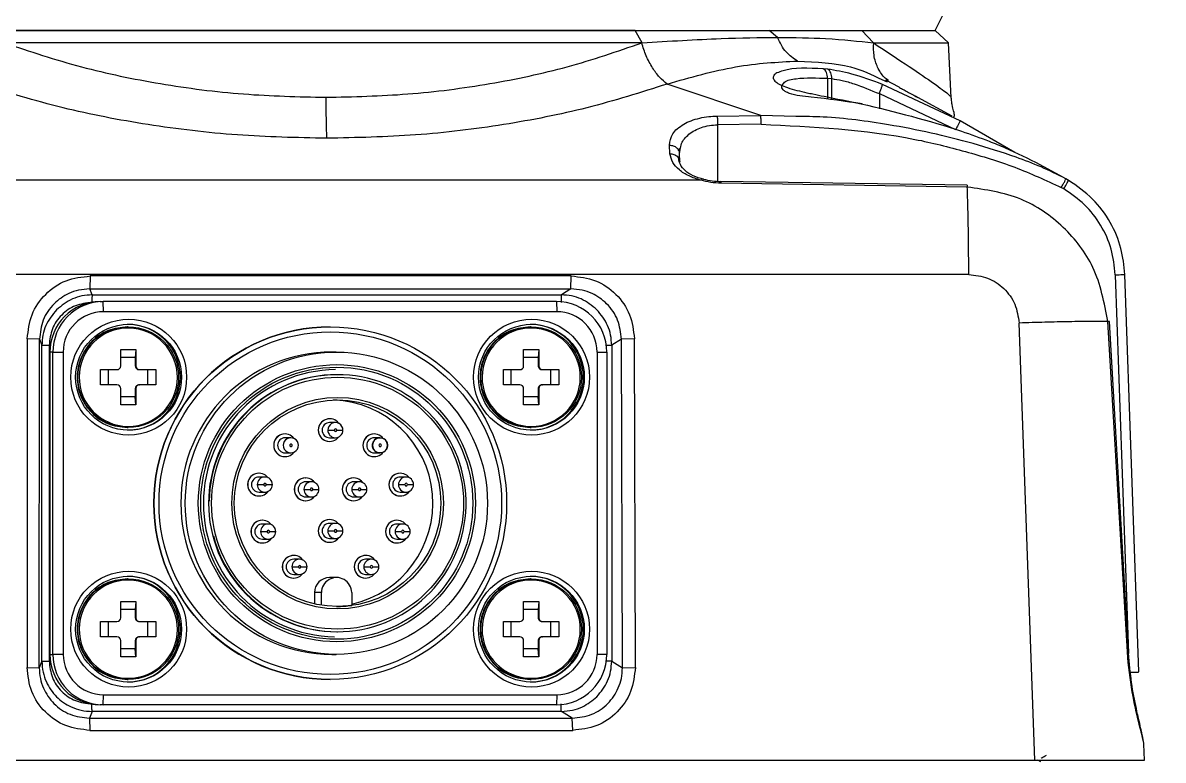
# Model space of a CAD drawing. Header units: millimetres. Extents: x 0 to 297, y 0 to 210.
# Drawn here: x 150.73 to 158.27, y 184.31 to 189.19 of the extents above; entities that cross this region are included whole.
import ezdxf

# ---------------------------------------------------------------- set-up
doc = ezdxf.new("R2010")
doc.units = ezdxf.units.MM
doc.layers.add('图框', color=7, linetype='Continuous')
doc.dimstyles.new('SLDDIMSTYLE0', dxfattribs={"dimtxt": 0.18, "dimasz": 1.016, "dimexe": 0, "dimexo": 0.0625, "dimgap": 0, "dimtad": 0, "dimtih": 1, "dimtoh": 1, "dimdec": 0, "dimrnd": 1e-09, "dimzin": 0, "dimdsep": 46, "dimtxsty": 'Standard', "dimblk1": 'DOT', "dimblk2": 'DOT', "dimsah": 1, "dimcen": 0.09, "dimadec": 0, "dimazin": 0, "dimtfac": 1.016, "dimtdec": 0, "dimtofl": 0, "dimtmove": 0, "dimatfit": 3, "dimldrblk": 'DOT', "dimfxl": 1, "dimfrac": 2, "dimtolj": 1, "dimtzin": 0, "dimarcsym": 0})

# ---------------------------------------------------------------- blocks, each defined once
blk = doc.blocks.new('_Dot')
at = {"color": 0, "linetype": 'ByBlock', "lineweight": -2}
blk.add_line((-0.5, 0), (-1, 0), dxfattribs=at)
at = {"color": 0, "linetype": 'ByBlock', "const_width": 0.5}
blk.add_lwpolyline([(-0.25, 0, 1), (0.25, 0, 1)], format="xyb", close=True, dxfattribs=at)

msp = doc.modelspace()

# ---------------------------------------------------------------- linework, layer by layer
at = {"color": 7, "linetype": 'Continuous', "lineweight": 25}
for p, q in [((156.7617, 189.1402), (156.845, 189.3069)), ((148.4284, 189.1402), (156.7617, 189.1402)), ((154.8226, 189.057), (154.7767, 189.1402)), ((155.7199, 189.0936), (155.6634, 189.1402)), ((156.2766, 189.1402), (156.3541, 189.057)), ((156.8494, 189.057), (156.7617, 189.1402)), ((154.8208, 189.057), (154.8226, 189.057)), ((156.3541, 189.057), (156.355, 189.0569)), ((156.8684, 188.6938), (156.8494, 189.057)), ((156.0509, 188.8832), (156.0221, 188.8859)), ((156.0494, 188.8233), (156.0776, 188.8207)), ((156.0494, 188.8233), (156.0494, 188.6842)), ((155.6083, 188.5767), (154.9893, 188.785)), ((156.0776, 188.6805), (156.0776, 188.8207)), ((156.4082, 188.8151), (156.4441, 188.8006)), ((156.9266, 188.5418), (156.4137, 188.7828)), ((156.5231, 188.764), (156.4365, 188.8116)), ((156.5231, 188.764), (156.5232, 188.7639)), ((156.3927, 188.7213), (156.8968, 188.484)), ((156.3927, 188.7213), (156.3927, 188.622)), ((156.8741, 188.5714), (156.6463, 188.6964)), ((155.32, 188.5732), (155.6083, 188.5767)), ((155.8412, 188.5708), (155.6083, 188.5767)), ((157.2881, 188.3328), (156.9266, 188.5418)), ((155.6108, 188.519), (155.3225, 188.5155)), ((155.3225, 188.5155), (155.3225, 188.14)), ((155.0076, 188.3239), (155.0044, 188.3808)), ((155.065, 188.346), (155.0733, 188.3601)), ((155.0731, 188.2699), (155.0699, 188.3268)), ((155.07, 188.3231), (155.0759, 188.3515)), ((155.0699, 188.2817), (155.0699, 188.2772)), ((157.6116, 188.1664), (157.4289, 188.2667)), ((155.2126, 188.1487), (150.2909, 188.1487)), ((157.6445, 188.1476), (157.6262, 188.1583)), ((156.9743, 188.116), (155.3443, 188.1396)), ((156.9743, 188.1028), (155.3451, 188.1287)), ((157.6128, 188.091), (157.5963, 188.1005)), ((156.984, 187.5254), (148.5433, 187.5254)), ((151.1723, 187.5154), (151.1697, 187.4292)), ((154.355, 187.5154), (151.1723, 187.5154)), ((154.3526, 187.4292), (154.355, 187.5154)), ((157.9537, 187.5231), (158.041, 185.0192)), ((158.1085, 184.8958), (158.0168, 187.5254)), ((151.1697, 187.4292), (154.3526, 187.4292)), ((151.1851, 187.3899), (151.1697, 187.4292)), ((151.1851, 187.3899), (154.2893, 187.3899)), ((154.3526, 187.4292), (154.2893, 187.3899)), ((151.2386, 187.3457), (151.2582, 187.3457)), ((151.2604, 187.279), (151.2582, 187.3457)), ((154.2567, 187.3457), (151.2582, 187.3457)), ((154.2567, 187.3457), (154.2588, 187.279)), ((154.2588, 187.279), (151.2604, 187.279)), ((151.424, 187.179), (151.4192, 187.179)), ((151.4274, 187.1707), (151.4243, 187.1707)), ((152.7601, 187.179), (152.7596, 187.179)), ((154.0893, 187.179), (154.0846, 187.179)), ((154.0927, 187.1707), (154.0896, 187.1707)), ((157.4215, 184.3124), (157.3173, 187.2039)), ((158.036, 184.9906), (157.9042, 187.2144)), ((158.0427, 184.9898), (157.9154, 187.2151)), ((150.756, 187.1001), (150.7545, 184.9266)), ((150.8367, 187.0971), (150.756, 187.1001)), ((150.8351, 184.9237), (150.8367, 187.0971)), ((150.8367, 187.0971), (150.8524, 187.057)), ((154.6865, 187.0971), (154.622, 187.057)), ((154.7722, 187.1001), (154.6865, 187.0971)), ((154.6929, 184.9237), (154.6865, 187.0971)), ((154.7786, 184.9266), (154.7722, 187.1001)), ((150.8524, 184.9678), (150.8524, 187.057)), ((150.9008, 187.057), (150.9008, 186.0957)), ((150.9251, 187.0124), (150.9054, 187.0124)), ((150.9054, 187.0124), (150.9054, 185.0124)), ((150.9251, 187.0124), (150.9938, 187.0124)), ((150.9251, 185.0124), (150.9251, 187.0124)), ((150.9938, 187.0124), (150.9938, 185.0124)), ((151.3743, 187.029), (151.4743, 187.029)), ((151.3743, 186.9207), (151.3743, 187.029)), ((151.4743, 187.029), (151.4708, 186.9758)), ((151.4743, 187.029), (151.4743, 186.9207)), ((152.8005, 187.0124), (152.7713, 187.0124)), ((154.0396, 187.029), (154.1396, 187.029)), ((154.0396, 186.9207), (154.0396, 187.029)), ((154.1396, 187.029), (154.1361, 186.9758)), ((154.1396, 187.029), (154.1396, 186.9207)), ((154.5254, 187.0124), (154.5254, 185.0124)), ((154.5254, 187.0124), (154.5899, 187.0124)), ((154.5899, 187.0124), (154.5899, 185.0124)), ((154.622, 187.057), (154.622, 184.9678)), ((151.3756, 186.9762), (151.3743, 186.9761)), ((151.4661, 186.9762), (151.3756, 186.9762)), ((151.4704, 186.9757), (151.4661, 186.9762)), ((151.4708, 186.9758), (151.4708, 186.9207)), ((154.0409, 186.9762), (154.0396, 186.9761)), ((154.1314, 186.9762), (154.0409, 186.9762)), ((154.1357, 186.9757), (154.1314, 186.9762)), ((154.1361, 186.9758), (154.1361, 186.9207)), ((151.241, 186.8957), (151.3493, 186.8957)), ((151.241, 186.7957), (151.241, 186.8957)), ((151.2909, 186.8953), (151.2904, 186.891)), ((151.2904, 186.891), (151.2904, 186.8004)), ((151.4743, 186.9207), (151.4708, 186.9207)), ((151.4958, 186.8957), (151.4993, 186.8957)), ((151.4993, 186.8957), (151.6075, 186.8957)), ((151.551, 186.8957), (151.5513, 186.891)), ((151.5513, 186.891), (151.5513, 186.8004)), ((151.6075, 186.8957), (151.6075, 186.7957)), ((152.8037, 186.929), (152.8031, 186.929)), ((152.8084, 186.8624), (152.8047, 186.8624)), ((153.9064, 186.8957), (154.0146, 186.8957)), ((153.9064, 186.7957), (153.9064, 186.8957)), ((153.9562, 186.8953), (153.9557, 186.891)), ((153.9557, 186.891), (153.9557, 186.8004)), ((154.1396, 186.9207), (154.1361, 186.9207)), ((154.1611, 186.8957), (154.1646, 186.8957)), ((154.1646, 186.8957), (154.2728, 186.8957)), ((154.2163, 186.8957), (154.2166, 186.891)), ((154.2166, 186.891), (154.2166, 186.8004)), ((154.2728, 186.8957), (154.2728, 186.7957)), ((151.3493, 186.7957), (151.241, 186.7957)), ((151.2904, 186.8004), (151.2906, 186.7957)), ((151.4958, 186.7957), (151.4993, 186.7957)), ((151.6075, 186.7957), (151.4993, 186.7957)), ((151.5513, 186.8004), (151.551, 186.7957)), ((154.0146, 186.7957), (153.9064, 186.7957)), ((153.9557, 186.8004), (153.956, 186.7957)), ((154.1611, 186.7957), (154.1646, 186.7957)), ((154.2728, 186.7957), (154.1646, 186.7957)), ((154.2166, 186.8004), (154.2163, 186.7957)), ((151.3743, 186.6624), (151.3743, 186.7707)), ((151.3756, 186.7152), (151.3743, 186.7154)), ((151.4661, 186.7152), (151.3756, 186.7152)), ((151.4704, 186.7157), (151.4661, 186.7152)), ((151.4743, 186.6624), (151.4704, 186.7151)), ((151.4708, 186.7707), (151.4708, 186.7156)), ((151.4743, 186.7707), (151.4708, 186.7707)), ((151.4743, 186.7707), (151.4743, 186.6624)), ((154.0396, 186.6624), (154.0396, 186.7707)), ((154.0409, 186.7152), (154.0396, 186.7154)), ((154.1314, 186.7152), (154.0409, 186.7152)), ((154.1361, 186.7157), (154.1314, 186.7152)), ((154.1361, 186.7707), (154.1361, 186.7157)), ((154.1396, 186.7707), (154.1361, 186.7707)), ((154.1396, 186.6624), (154.1361, 186.7151)), ((154.1396, 186.7707), (154.1396, 186.6624)), ((151.4743, 186.6624), (151.3743, 186.6624)), ((154.1396, 186.6624), (154.0396, 186.6624)), ((152.7564, 186.5707), (152.7559, 186.5707)), ((151.417, 186.5124), (151.4192, 186.5124)), ((151.4192, 186.5124), (151.424, 186.5124)), ((151.4212, 186.5207), (151.4243, 186.5207)), ((152.7444, 186.4957), (152.7874, 186.4957)), ((152.7944, 186.5457), (152.7564, 186.5457)), ((154.0823, 186.5124), (154.0846, 186.5124)), ((154.0846, 186.5124), (154.0893, 186.5124)), ((154.0865, 186.5207), (154.0896, 186.5207)), ((152.4615, 186.4702), (152.461, 186.4702)), ((152.4994, 186.4452), (152.4615, 186.4452)), ((152.7559, 186.4207), (152.7564, 186.4207)), ((152.7564, 186.4457), (152.7944, 186.4457)), ((153.0513, 186.4702), (153.0508, 186.4702)), ((153.0893, 186.4452), (153.0513, 186.4452)), ((152.4615, 186.3452), (152.4994, 186.3452)), ((153.0513, 186.3452), (153.0893, 186.3452)), ((152.461, 186.3202), (152.4615, 186.3202)), ((153.0508, 186.3202), (153.0513, 186.3202)), ((152.2892, 186.2104), (152.2887, 186.2104)), ((152.3272, 186.1854), (152.2892, 186.1854)), ((153.2236, 186.2104), (153.2231, 186.2104)), ((153.2615, 186.1854), (153.2236, 186.1854)), ((152.2772, 186.1354), (152.3202, 186.1354)), ((152.5977, 186.179), (152.5972, 186.179)), ((152.6357, 186.154), (152.5977, 186.154)), ((152.9151, 186.179), (152.9146, 186.179)), ((152.9531, 186.154), (152.9151, 186.154)), ((153.2116, 186.1354), (153.2545, 186.1354)), ((150.9008, 186.0957), (150.9008, 184.9678)), ((152.2887, 186.0604), (152.2892, 186.0604)), ((152.2892, 186.0854), (152.3272, 186.0854)), ((152.5857, 186.104), (152.6287, 186.104)), ((152.5977, 186.054), (152.6357, 186.054)), ((152.9031, 186.104), (152.9461, 186.104)), ((152.9151, 186.054), (152.9531, 186.054)), ((153.2231, 186.0604), (153.2236, 186.0604)), ((153.2236, 186.0854), (153.2615, 186.0854)), ((152.5972, 186.029), (152.5977, 186.029)), ((152.9146, 186.029), (152.9151, 186.029)), ((152.3113, 185.8995), (152.3108, 185.8995)), ((152.7564, 185.904), (152.7559, 185.904)), ((153.2015, 185.8995), (153.201, 185.8995)), ((152.2993, 185.8245), (152.3423, 185.8245)), ((152.3493, 185.8745), (152.3113, 185.8745)), ((152.7444, 185.829), (152.7874, 185.829)), ((152.7944, 185.879), (152.7564, 185.879)), ((153.1895, 185.8245), (153.2325, 185.8245)), ((153.2395, 185.8745), (153.2015, 185.8745)), ((152.3108, 185.7495), (152.3113, 185.7495)), ((152.3113, 185.7745), (152.3493, 185.7745)), ((152.7559, 185.754), (152.7564, 185.754)), ((152.7564, 185.779), (152.7944, 185.779)), ((153.201, 185.7495), (153.2015, 185.7495)), ((153.2015, 185.7745), (153.2395, 185.7745)), ((152.5185, 185.6667), (152.518, 185.6667)), ((152.9943, 185.6667), (152.9938, 185.6667)), ((152.5065, 185.5917), (152.5495, 185.5917)), ((152.5565, 185.6417), (152.5185, 185.6417)), ((152.9823, 185.5917), (153.0253, 185.5917)), ((153.0323, 185.6417), (152.9943, 185.6417)), ((151.424, 185.5124), (151.4192, 185.5124)), ((151.4274, 185.504), (151.4243, 185.504)), ((152.518, 185.5167), (152.5185, 185.5167)), ((152.5185, 185.5417), (152.5565, 185.5417)), ((152.8021, 185.5207), (152.7559, 185.5207)), ((152.9938, 185.5167), (152.9943, 185.5167)), ((152.9943, 185.5417), (153.0323, 185.5417)), ((154.0893, 185.5124), (154.0846, 185.5124)), ((154.0927, 185.504), (154.0896, 185.504)), ((151.3743, 185.3624), (151.4743, 185.3624)), ((151.3743, 185.254), (151.3743, 185.3624)), ((151.4743, 185.3624), (151.4708, 185.3091)), ((151.4743, 185.3624), (151.4743, 185.254)), ((152.6559, 185.4207), (152.6559, 185.3463)), ((152.7021, 185.4207), (152.6559, 185.4207)), ((152.7021, 185.3374), (152.7021, 185.4207)), ((152.902, 185.4207), (152.902, 185.3364)), ((154.0396, 185.3624), (154.1396, 185.3624)), ((154.0396, 185.254), (154.0396, 185.3624)), ((154.1396, 185.3624), (154.1361, 185.3091)), ((154.1396, 185.3624), (154.1396, 185.254)), ((151.3756, 185.3095), (151.3743, 185.3094)), ((151.4661, 185.3095), (151.3756, 185.3095)), ((151.4708, 185.309), (151.4661, 185.3095)), ((151.4708, 185.3091), (151.4708, 185.254)), ((154.0409, 185.3095), (154.0396, 185.3094)), ((154.1314, 185.3095), (154.0409, 185.3095)), ((154.1361, 185.309), (154.1314, 185.3095)), ((154.1361, 185.3091), (154.1361, 185.254)), ((151.241, 185.229), (151.3493, 185.229)), ((151.241, 185.129), (151.241, 185.229)), ((151.2909, 185.2286), (151.2904, 185.2243)), ((151.2904, 185.2243), (151.2904, 185.1337)), ((151.4743, 185.254), (151.4708, 185.254)), ((151.4958, 185.229), (151.4993, 185.229)), ((151.4993, 185.229), (151.6075, 185.229)), ((151.551, 185.229), (151.5513, 185.2243)), ((151.5513, 185.2243), (151.5513, 185.1337)), ((151.6075, 185.229), (151.6075, 185.129)), ((153.9064, 185.229), (154.0146, 185.229)), ((153.9064, 185.129), (153.9064, 185.229)), ((153.9562, 185.2286), (153.9557, 185.2243)), ((153.9557, 185.2243), (153.9557, 185.1337)), ((154.1396, 185.254), (154.1361, 185.254)), ((154.1611, 185.229), (154.1646, 185.229)), ((154.1646, 185.229), (154.2728, 185.229)), ((154.2163, 185.229), (154.2166, 185.2243)), ((154.2166, 185.2243), (154.2166, 185.1337)), ((154.2728, 185.229), (154.2728, 185.129)), ((151.3493, 185.129), (151.241, 185.129)), ((151.2904, 185.1337), (151.2906, 185.129)), ((151.4958, 185.129), (151.4993, 185.129)), ((151.6075, 185.129), (151.4993, 185.129)), ((151.5513, 185.1337), (151.551, 185.129)), ((152.8047, 185.1624), (152.8084, 185.1624)), ((154.0146, 185.129), (153.9064, 185.129)), ((153.9557, 185.1337), (153.956, 185.129)), ((154.1611, 185.129), (154.1646, 185.129)), ((154.2728, 185.129), (154.1646, 185.129)), ((154.2166, 185.1337), (154.2163, 185.129)), ((151.3743, 184.9957), (151.3743, 185.104)), ((151.4708, 185.104), (151.4708, 185.049)), ((151.4743, 185.104), (151.4708, 185.104)), ((151.4743, 185.104), (151.4743, 184.9957)), ((152.8031, 185.0957), (152.8037, 185.0957)), ((154.0396, 184.9957), (154.0396, 185.104)), ((154.1361, 185.104), (154.1361, 185.0489)), ((154.1396, 185.104), (154.1361, 185.104)), ((154.1396, 185.104), (154.1396, 184.9957)), ((150.9054, 185.0124), (150.9251, 185.0124)), ((150.9938, 185.0124), (150.9251, 185.0124)), ((151.3756, 185.0485), (151.3743, 185.0487)), ((151.4743, 184.9957), (151.3743, 184.9957)), ((151.4661, 185.0485), (151.3756, 185.0485)), ((151.4708, 185.0491), (151.4661, 185.0485)), ((151.4743, 184.9957), (151.4708, 185.0485)), ((152.7713, 185.0124), (152.8005, 185.0124)), ((154.0409, 185.0485), (154.0396, 185.0487)), ((154.1396, 184.9957), (154.0396, 184.9957)), ((154.1314, 185.0485), (154.0409, 185.0485)), ((154.1357, 185.049), (154.1314, 185.0485)), ((154.1396, 184.9957), (154.1357, 185.0485)), ((154.5899, 185.0124), (154.5254, 185.0124)), ((150.7545, 184.9266), (150.8351, 184.9237)), ((150.8524, 184.9678), (150.8351, 184.9237)), ((154.622, 184.9678), (154.6929, 184.9237)), ((154.6929, 184.9237), (154.7786, 184.9266)), ((151.417, 184.8457), (151.4192, 184.8457)), ((151.4192, 184.8457), (151.424, 184.8457)), ((151.4212, 184.8541), (151.4243, 184.854)), ((152.7596, 184.8457), (152.7601, 184.8457)), ((154.0823, 184.8457), (154.0846, 184.8457)), ((154.0846, 184.8457), (154.0893, 184.8457)), ((154.0865, 184.8541), (154.0896, 184.854)), ((151.2582, 184.679), (151.2386, 184.679)), ((151.2582, 184.679), (151.2604, 184.7457)), ((154.2567, 184.679), (151.2582, 184.679)), ((151.2604, 184.7457), (154.2588, 184.7457)), ((154.2588, 184.7457), (154.2567, 184.679)), ((151.1851, 184.6349), (151.1675, 184.59)), ((154.2893, 184.6349), (151.1851, 184.6349)), ((154.3615, 184.59), (154.2893, 184.6349)), ((151.1675, 184.59), (151.17, 184.5097)), ((151.1675, 184.59), (154.3615, 184.59)), ((154.364, 184.5097), (154.3615, 184.59)), ((151.17, 184.5097), (154.364, 184.5097)), ((158.1471, 184.3125), (158.1433, 184.4186)), ((148.113, 184.3124), (157.4215, 184.3124)), ((157.462, 184.3014), (157.4414, 184.3134))]:
    msp.add_line(p, q, dxfattribs=at)
at = {"color": 7, "linetype": 'Continuous', "lineweight": 25, "flags": 128}
for points in [[(152.804, 186.4957), (152.8121, 186.4957), (152.8199, 186.4957), (152.8269, 186.4957), (152.8331, 186.4957), (152.8381, 186.4957), (152.8417, 186.4957), (152.8438, 186.4957), (152.8443, 186.4957)], [(152.3369, 186.1354), (152.345, 186.1354), (152.3527, 186.1354), (152.3598, 186.1354), (152.3659, 186.1354), (152.3709, 186.1354), (152.3745, 186.1354), (152.3766, 186.1354), (152.3772, 186.1354)], [(153.2712, 186.1354), (153.2793, 186.1354), (153.287, 186.1354), (153.2941, 186.1354), (153.3003, 186.1354), (153.3052, 186.1354), (153.3089, 186.1354), (153.311, 186.1354), (153.3115, 186.1354)], [(152.6453, 186.104), (152.6534, 186.104), (152.6612, 186.104), (152.6682, 186.104), (152.6744, 186.104), (152.6794, 186.104), (152.683, 186.104), (152.6851, 186.104), (152.6857, 186.104)], [(152.9627, 186.104), (152.9708, 186.104), (152.9786, 186.104), (152.9856, 186.104), (152.9918, 186.104), (152.9968, 186.104), (153.0004, 186.104), (153.0025, 186.104), (153.003, 186.104)], [(152.3589, 185.8245), (152.367, 185.8245), (152.3748, 185.8245), (152.3818, 185.8245), (152.388, 185.8245), (152.393, 185.8245), (152.3966, 185.8245), (152.3987, 185.8245), (152.3992, 185.8245)], [(152.804, 185.829), (152.8121, 185.829), (152.8199, 185.829), (152.8269, 185.829), (152.8331, 185.829), (152.8381, 185.829), (152.8417, 185.829), (152.8438, 185.829), (152.8443, 185.829)], [(153.2491, 185.8245), (153.2572, 185.8245), (153.265, 185.8245), (153.272, 185.8245), (153.2782, 185.8245), (153.2832, 185.8245), (153.2868, 185.8245), (153.2889, 185.8245), (153.2894, 185.8245)], [(152.5661, 185.5917), (152.5742, 185.5917), (152.582, 185.5917), (152.5891, 185.5917), (152.5952, 185.5917), (152.6002, 185.5917), (152.6038, 185.5917), (152.6059, 185.5917), (152.6065, 185.5917)], [(153.0419, 185.5917), (153.05, 185.5917), (153.0577, 185.5917), (153.0648, 185.5917), (153.071, 185.5917), (153.0759, 185.5917), (153.0796, 185.5917), (153.0817, 185.5917), (153.0822, 185.5917)]]:
    msp.add_lwpolyline(points, dxfattribs=at)
at = {"color": 7, "linetype": 'Continuous', "lineweight": 25}
for centre, radius in [((151.4269, 186.8458), 0.3832), ((151.4258, 186.8457), 0.3499), ((151.424, 186.8458), 0.3332), ((152.7605, 186.0125), 1.1665), ((154.0922, 186.8458), 0.3832), ((154.0911, 186.8457), 0.3499), ((154.0893, 186.8458), 0.3332), ((152.7608, 186.0123), 1.1332), ((152.8006, 186.012), 0.9996), ((152.804, 186.0123), 0.9165), ((152.8036, 186.0121), 0.8997), ((152.8087, 186.0124), 0.8332), ((152.8092, 186.0124), 0.6999), ((152.8087, 186.0124), 0.6832), ((151.4269, 185.1792), 0.3832), ((151.4258, 185.179), 0.3499), ((151.424, 185.1791), 0.3332), ((154.0922, 185.1792), 0.3832), ((154.0911, 185.179), 0.3499), ((154.0893, 185.1791), 0.3332)]:
    msp.add_circle(centre, radius, dxfattribs=at)
for centre, radius, start, end in [((151.2387, 187.0125), 0.3332, 90.01454, 180.01454), ((151.2583, 187.0125), 0.3332, 90.01454, 180.01454), ((154.2566, 187.0125), 0.3332, 359.98546, 89.98546), ((151.2604, 187.0124), 0.2666, 90.01454, 180.01454), ((154.2588, 187.0124), 0.2666, 359.98547, 89.98546), ((151.4244, 186.8457), 0.325, 90.02358, 269.4331), ((151.4189, 186.8458), 0.3499, 359.98547, 89.98546), ((151.4242, 186.8457), 0.325, 270.02357, 89.43402), ((152.76, 186.0124), 1.1667, 90.02178, 269.97822), ((154.0897, 186.8457), 0.325, 90.02358, 269.4331), ((154.0842, 186.8458), 0.3499, 359.98547, 89.98546), ((154.0895, 186.8457), 0.325, 270.02357, 89.43402), ((152.7717, 186.0124), 1, 90.02201, 269.97799), ((151.3493, 186.9207), 0.025, 270.01454, 0.01453), ((151.4993, 186.9207), 0.025, 179.98547, 269.98546), ((152.8039, 186.0126), 0.8831, 90.52586, 180.01445), ((152.8049, 186.0126), 0.8498, 90.01391, 180.01517), ((152.8087, 186.0123), 0.8499, 194.78366, 179.13161), ((154.0146, 186.9207), 0.025, 270.01454, 0.01453), ((154.1646, 186.9207), 0.025, 179.98547, 269.98546), ((151.3493, 186.7707), 0.025, 359.98547, 89.98546), ((151.4189, 186.8456), 0.3499, 270.01454, 0.01453), ((151.4993, 186.7707), 0.025, 90.01454, 180.01453), ((154.0146, 186.7707), 0.025, 359.98547, 89.98546), ((154.0842, 186.8456), 0.3499, 270.01454, 0.01453), ((154.1646, 186.7707), 0.025, 90.01454, 180.01453), ((152.7556, 186.0124), 0.6834, 282.37336, 87.77122), ((152.7559, 186.4957), 0.075, 90.01454, 180.01453), ((152.7564, 186.4957), 0.075, 36.6877, 180.02977), ((152.7559, 186.4957), 0.075, 179.98547, 269.98546), ((152.7564, 186.4957), 0.075, 179.97451, 323.30802), ((152.7564, 186.4957), 0.05, 90.0234, 269.9766), ((152.7944, 186.4957), 0.05, 359.9766, 180.0234), ((152.7944, 186.4957), 0.05, 179.98578, 268.15843), ((152.7957, 186.4957), 0.00833, 359.97629, 180.02423), ((152.7957, 186.4957), 0.00833, 179.97743, 0.02308), ((152.7944, 186.4957), 0.05, 268.1826, 0.01973), ((152.461, 186.3952), 0.075, 90.01454, 180.01453), ((152.4615, 186.3952), 0.075, 36.6877, 180.02977), ((152.4615, 186.3952), 0.05, 90.0234, 269.9766), ((152.4994, 186.3952), 0.05, 359.9766, 180.0234), ((153.0508, 186.3952), 0.075, 90.01952, 269.98048), ((153.0513, 186.3952), 0.075, 36.70588, 323.29412), ((153.0514, 186.3952), 0.05, 90.0234, 269.9766), ((153.0893, 186.3952), 0.05, 359.9766, 180.0234), ((152.461, 186.3952), 0.075, 179.98547, 269.98546), ((152.4615, 186.3952), 0.075, 179.97451, 323.30802), ((152.4994, 186.3952), 0.05, 179.9766, 0.0234), ((152.5008, 186.3952), 0.00833, 359.97629, 180.02423), ((152.5008, 186.3952), 0.00833, 179.97743, 0.02308), ((153.0893, 186.3952), 0.05, 179.9766, 0.0234), ((153.0906, 186.3952), 0.00833, 359.97616, 180.02332), ((153.0906, 186.3952), 0.00833, 179.97652, 0.02296), ((152.2887, 186.1354), 0.075, 90.01454, 180.01453), ((152.2892, 186.1355), 0.075, 36.6877, 180.02977), ((152.2893, 186.1354), 0.05, 90.01952, 269.98048), ((152.3272, 186.1354), 0.05, 89.99072, 180.01938), ((152.3272, 186.1354), 0.05, 359.98547, 89.96648), ((153.2231, 186.1354), 0.075, 90.01454, 180.01453), ((153.2236, 186.1355), 0.075, 36.6877, 180.02977), ((153.2236, 186.1354), 0.05, 90.01952, 269.98048), ((153.2615, 186.1354), 0.05, 89.99072, 180.01938), ((153.2615, 186.1354), 0.05, 359.98547, 89.96648), ((152.2887, 186.1354), 0.075, 179.98547, 269.98546), ((152.2892, 186.1354), 0.075, 179.97451, 323.30802), ((152.3272, 186.1354), 0.05, 179.98578, 268.15843), ((152.3285, 186.1354), 0.00833, 359.97629, 180.02423), ((152.3285, 186.1354), 0.00833, 179.97743, 0.02308), ((152.3272, 186.1354), 0.05, 268.1826, 0.01973), ((152.5972, 186.1041), 0.075, 90.01454, 180.01453), ((152.5977, 186.1041), 0.075, 36.6877, 180.02977), ((152.5977, 186.104), 0.05, 90.0234, 269.9766), ((152.6357, 186.1041), 0.05, 89.99072, 180.01939), ((152.637, 186.104), 0.00833, 359.97629, 180.02423), ((152.6357, 186.1041), 0.05, 359.98547, 89.96648), ((152.9146, 186.1041), 0.075, 90.01454, 180.01453), ((152.9151, 186.1041), 0.075, 36.6877, 180.02977), ((152.9151, 186.104), 0.05, 90.01952, 269.98048), ((152.9531, 186.1041), 0.05, 89.99072, 180.01939), ((152.9544, 186.104), 0.00833, 359.97629, 180.02423), ((152.953, 186.1041), 0.05, 359.98547, 89.96648), ((153.2231, 186.1354), 0.075, 179.98547, 269.98546), ((153.2236, 186.1354), 0.075, 179.97451, 323.30802), ((153.2616, 186.1354), 0.05, 179.98578, 268.15843), ((153.2629, 186.1354), 0.00833, 359.97629, 180.02423), ((153.2629, 186.1354), 0.00833, 179.97743, 0.02308), ((153.2615, 186.1354), 0.05, 268.1826, 0.01973), ((152.5972, 186.104), 0.075, 179.98547, 269.98546), ((152.5977, 186.104), 0.075, 179.97451, 323.30802), ((152.6357, 186.104), 0.05, 179.98578, 268.15843), ((152.637, 186.104), 0.00833, 179.97743, 0.02308), ((152.6357, 186.104), 0.05, 268.1826, 0.01973), ((152.9146, 186.104), 0.075, 179.98547, 269.98546), ((152.9151, 186.104), 0.075, 179.97451, 323.30802), ((152.9531, 186.104), 0.05, 179.98578, 268.15843), ((152.9544, 186.104), 0.00833, 179.97743, 0.02308), ((152.9531, 186.104), 0.05, 268.1826, 0.01973), ((152.8039, 186.0122), 0.8831, 179.98563, 268.98238), ((152.8049, 186.0121), 0.8498, 179.98483, 269.98609), ((152.3108, 185.8245), 0.075, 90.01454, 180.01453), ((152.3113, 185.8245), 0.075, 36.6877, 180.02977), ((152.7559, 185.8291), 0.075, 90.01454, 180.01453), ((152.7564, 185.8291), 0.075, 36.6877, 180.02977), ((153.201, 185.8245), 0.075, 90.01454, 180.01453), ((153.2015, 185.8245), 0.075, 36.6877, 180.02977), ((152.3108, 185.8245), 0.075, 179.98547, 269.98546), ((152.3113, 185.8245), 0.075, 179.97451, 323.30802), ((152.3113, 185.8245), 0.05, 90.0234, 269.9766), ((152.3493, 185.8245), 0.05, 89.99072, 180.01938), ((152.3493, 185.8245), 0.05, 179.98578, 268.15843), ((152.3506, 185.8245), 0.00833, 359.97629, 180.02423), ((152.3506, 185.8245), 0.00833, 179.97743, 0.02308), ((152.3493, 185.8245), 0.05, 268.1826, 0.01973), ((152.3493, 185.8245), 0.05, 359.98547, 89.96648), ((152.7559, 185.829), 0.075, 179.98547, 269.98546), ((152.7564, 185.829), 0.075, 179.97451, 323.30802), ((152.7564, 185.829), 0.05, 90.0234, 269.9766), ((152.7944, 185.8291), 0.05, 89.99072, 180.01939), ((152.7944, 185.829), 0.05, 179.98578, 268.15843), ((152.7957, 185.829), 0.00833, 359.97629, 180.02423), ((152.7957, 185.829), 0.00833, 179.97743, 0.02308), ((152.7944, 185.829), 0.05, 268.1826, 0.01973), ((152.7944, 185.8291), 0.05, 359.98547, 89.96648), ((153.201, 185.8245), 0.075, 179.98547, 269.98546), ((153.2015, 185.8245), 0.075, 179.97451, 323.30802), ((153.2015, 185.8245), 0.05, 90.0234, 269.9766), ((153.2395, 185.8245), 0.05, 89.99072, 180.01938), ((153.2395, 185.8245), 0.05, 179.98578, 268.15843), ((153.2408, 185.8245), 0.00833, 359.97629, 180.02423), ((153.2408, 185.8245), 0.00833, 179.97743, 0.02308), ((153.2395, 185.8245), 0.05, 268.1826, 0.01973), ((153.2395, 185.8245), 0.05, 359.98547, 89.96648), ((152.518, 185.5917), 0.075, 90.01454, 180.01453), ((152.5185, 185.5917), 0.075, 36.6877, 180.02977), ((152.9938, 185.5917), 0.075, 90.01454, 180.01453), ((152.9943, 185.5917), 0.075, 36.6877, 180.02977), ((152.518, 185.5917), 0.075, 179.98547, 269.98546), ((152.5185, 185.5917), 0.075, 179.97451, 323.30802), ((152.5186, 185.5917), 0.05, 90.0234, 269.9766), ((152.5565, 185.5917), 0.05, 89.99072, 180.01939), ((152.5565, 185.5917), 0.05, 179.98578, 268.15843), ((152.5578, 185.5917), 0.00833, 359.97629, 180.02423), ((152.5578, 185.5917), 0.00833, 179.97743, 0.02308), ((152.5565, 185.5917), 0.05, 268.1826, 0.01973), ((152.5565, 185.5917), 0.05, 359.98547, 89.96648), ((152.9938, 185.5917), 0.075, 179.98547, 269.98546), ((152.9943, 185.5917), 0.075, 179.97451, 323.30802), ((152.9943, 185.5917), 0.05, 90.0234, 269.9766), ((153.0323, 185.5917), 0.05, 89.99072, 180.01939), ((153.0323, 185.5917), 0.05, 179.98578, 268.15843), ((153.0336, 185.5917), 0.00833, 359.97629, 180.02423), ((153.0336, 185.5917), 0.00833, 179.97743, 0.02308), ((153.0322, 185.5917), 0.05, 268.1826, 0.01973), ((153.0322, 185.5917), 0.05, 359.98547, 89.96648), ((151.4244, 185.179), 0.325, 90.02358, 269.4331), ((151.4189, 185.1791), 0.3499, 359.98547, 89.98546), ((151.4242, 185.179), 0.325, 270.02357, 89.43402), ((152.7559, 185.4207), 0.1, 90.01454, 180.01453), ((152.8021, 185.4207), 0.0999, 359.9766, 180.0234), ((154.0897, 185.179), 0.325, 90.02358, 269.4331), ((154.0842, 185.1791), 0.3499, 359.98547, 89.98546), ((154.0895, 185.179), 0.325, 270.02357, 89.43402), ((152.8021, 186.0117), 0.6826, 270.00002, 278.41921), ((151.3493, 185.254), 0.025, 270.01454, 0.01453), ((151.4993, 185.254), 0.025, 179.98547, 269.98546), ((154.0146, 185.254), 0.025, 270.01454, 0.01453), ((154.1646, 185.254), 0.025, 179.98547, 269.98546), ((151.3493, 185.104), 0.025, 359.98547, 89.98546), ((151.4189, 185.179), 0.3499, 270.01454, 0.01453), ((151.4993, 185.104), 0.025, 90.01454, 180.01453), ((154.0146, 185.104), 0.025, 359.98547, 89.98546), ((154.0842, 185.179), 0.3499, 270.01454, 0.01453), ((154.1646, 185.104), 0.025, 90.01454, 180.01453), ((151.2387, 185.0123), 0.3332, 179.98546, 269.98546), ((151.2583, 185.0123), 0.3332, 179.98546, 269.98546), ((151.2604, 185.0123), 0.2666, 179.98547, 269.98546), ((154.2566, 185.0123), 0.3332, 270.01454, 0.01454), ((154.2588, 185.0123), 0.2666, 270.01454, 0.01454)]:
    msp.add_arc(centre, radius, start, end, dxfattribs=at)
for points in [[(154.7767, 189.1402), (154.6196, 189.1402), (154.3053, 189.1402), (153.7953, 189.1402), (153.2677, 189.1402), (152.7281, 189.1402), (152.1863, 189.1402), (151.652, 189.1402), (151.1312, 189.1402), (150.8063, 189.1402), (150.6438, 189.1402)], [(152.7305, 189.057), (152.5465, 189.057), (152.1784, 189.057), (151.6332, 189.057), (151.1019, 189.057), (150.7704, 189.057), (150.6047, 189.057)], [(154.8208, 189.057), (154.6604, 189.057), (154.3398, 189.057), (153.8195, 189.057), (153.2814, 189.057), (152.9142, 189.057), (152.7305, 189.057)], [(156.0494, 188.8233), (156.0493, 188.8301), (156.0491, 188.8437), (156.0434, 188.862), (156.0344, 188.8772), (156.0262, 188.883), (156.0221, 188.8859)], [(156.0776, 188.8207), (156.0775, 188.8274), (156.0774, 188.841), (156.0719, 188.8594), (156.0631, 188.8746), (156.055, 188.8803), (156.0509, 188.8832)], [(155.32, 188.5732), (155.3203, 188.57), (155.3209, 188.5634), (155.3216, 188.5492), (155.3222, 188.533), (155.3224, 188.5213), (155.3225, 188.5155)], [(155.6108, 188.519), (155.6107, 188.5248), (155.6105, 188.5365), (155.6099, 188.5527), (155.6092, 188.5669), (155.6086, 188.5734), (155.6083, 188.5767)], [(156.9266, 188.5418), (156.9265, 188.5408), (156.9263, 188.539), (156.9197, 188.5256), (156.9096, 188.5066), (156.901, 188.4916), (156.8968, 188.484)], [(157.5963, 188.1005), (157.6006, 188.108), (157.6092, 188.1231), (157.6193, 188.1421), (157.6259, 188.1555), (157.6261, 188.1573), (157.6261, 188.1583)], [(157.6128, 188.091), (157.6171, 188.0985), (157.6257, 188.1135), (157.6358, 188.1326), (157.6424, 188.1459), (157.6425, 188.1478), (157.6426, 188.1487)], [(156.984, 187.5254), (156.9838, 187.5815), (156.9835, 187.6938), (156.9814, 187.8515), (156.9784, 187.9937), (156.9757, 188.0665), (156.9743, 188.1028)], [(157.9537, 187.5231), (157.9475, 187.5806), (157.935, 187.6956), (157.8621, 187.8545), (157.7562, 187.9936), (157.6606, 188.0585), (157.6128, 188.091)], [(157.9537, 187.5231), (157.9622, 187.5234), (157.9793, 187.524), (158.0003, 187.5247), (158.0147, 187.5253), (158.0161, 187.5254), (158.0168, 187.5254)], [(151.1851, 187.3899), (151.1849, 187.3888), (151.1845, 187.3868), (151.184, 187.3751), (151.1837, 187.3589), (151.1836, 187.3463), (151.1836, 187.3399)], [(151.1836, 187.3399), (151.1466, 187.3357), (151.0724, 187.3272), (150.9789, 187.2618), (150.9135, 187.1682), (150.905, 187.0941), (150.9008, 187.057)], [(151.4192, 187.179), (151.3757, 187.1741), (151.2887, 187.1641), (151.178, 187.0873), (151.1038, 186.9775), (151.0774, 186.8468), (151.1029, 186.716), (151.1764, 186.6057), (151.2866, 186.5282), (151.3736, 186.5177), (151.417, 186.5124)], [(154.0846, 187.179), (154.041, 187.1741), (153.954, 187.1641), (153.8433, 187.0873), (153.7691, 186.9775), (153.7428, 186.8468), (153.7682, 186.716), (153.8417, 186.6057), (153.9519, 186.5282), (154.0389, 186.5177), (154.0823, 186.5124)], [(157.9042, 187.2144), (157.8678, 187.2146), (157.7948, 187.215), (157.6504, 187.213), (157.4895, 187.2095), (157.3747, 187.2058), (157.3173, 187.2039)], [(151.4708, 186.9207), (151.4712, 186.9174), (151.4719, 186.9109), (151.4777, 186.9026), (151.486, 186.8968), (151.4925, 186.8961), (151.4958, 186.8957)], [(154.1361, 186.9207), (154.1365, 186.9174), (154.1373, 186.9109), (154.143, 186.9026), (154.1513, 186.8968), (154.1578, 186.8961), (154.1611, 186.8957)], [(151.4958, 186.7957), (151.4925, 186.7953), (151.486, 186.7946), (151.4777, 186.7888), (151.4719, 186.7805), (151.4712, 186.774), (151.4708, 186.7707)], [(154.1611, 186.7957), (154.1578, 186.7953), (154.1513, 186.7946), (154.143, 186.7888), (154.1373, 186.7805), (154.1365, 186.774), (154.1361, 186.7707)], [(151.4192, 185.5124), (151.3757, 185.5074), (151.2887, 185.4974), (151.178, 185.4206), (151.1038, 185.3108), (151.0774, 185.1802), (151.1029, 185.0493), (151.1764, 184.9391), (151.2866, 184.8615), (151.3736, 184.851), (151.417, 184.8457)], [(154.0846, 185.5124), (154.041, 185.5074), (153.954, 185.4974), (153.8433, 185.4206), (153.7691, 185.3108), (153.7428, 185.1802), (153.7682, 185.0493), (153.8417, 184.9391), (153.9519, 184.8615), (154.0389, 184.851), (154.0823, 184.8457)], [(151.4708, 185.254), (151.4712, 185.2508), (151.4719, 185.2442), (151.4777, 185.2359), (151.486, 185.2302), (151.4925, 185.2294), (151.4958, 185.229)], [(154.1361, 185.254), (154.1365, 185.2508), (154.1373, 185.2442), (154.143, 185.2359), (154.1513, 185.2302), (154.1578, 185.2294), (154.1611, 185.229)], [(151.4958, 185.129), (151.4925, 185.1287), (151.486, 185.1279), (151.4777, 185.1221), (151.4719, 185.1139), (151.4712, 185.1073), (151.4708, 185.104)], [(154.1611, 185.129), (154.1578, 185.1287), (154.1513, 185.1279), (154.143, 185.1221), (154.1373, 185.1139), (154.1365, 185.1073), (154.1361, 185.104)], [(150.8524, 184.9678), (150.8532, 184.9678), (150.8549, 184.9678), (150.8661, 184.9678), (150.8819, 184.9678), (150.8945, 184.9678), (150.9008, 184.9678)], [(150.9008, 184.9678), (150.905, 184.9307), (150.9135, 184.8565), (150.9789, 184.763), (151.0724, 184.6975), (151.1466, 184.6891), (151.1836, 184.6848)], [(158.0454, 184.8935), (158.0539, 184.8938), (158.071, 184.8944), (158.0921, 184.8952), (158.1064, 184.8957), (158.1078, 184.8958), (158.1085, 184.8958)], [(154.2893, 184.6349), (154.2891, 184.6359), (154.2887, 184.638), (154.2882, 184.6497), (154.2879, 184.6658), (154.2878, 184.6785), (154.2878, 184.6848)]]:
    msp.add_open_spline(points, degree=3, dxfattribs=at)
for points, knots in [([(154.7767, 189.1402), (154.8703, 189.1402), (155.0473, 189.1402), (155.2894, 189.1402), (155.4937, 189.1402), (155.6091, 189.1402), (155.6634, 189.1402)], [0, 0, 0, 0, 0.295231, 0.558668, 0.792698, 1, 1, 1, 1]), ([(155.6634, 189.1402), (155.7151, 189.1402), (155.8253, 189.1402), (155.9776, 189.1402), (156.1294, 189.1402), (156.226, 189.1402), (156.2766, 189.1402)], [0, 0, 0, 0, 0.209669, 0.446032, 0.709499, 1, 1, 1, 1]), ([(156.2766, 189.1402), (156.3552, 189.1402), (156.5123, 189.1402), (156.6633, 189.1402), (156.7512, 189.1402), (156.754, 189.1402), (156.7552, 189.1402)], [0, 0, 0, 0, 0.266332, 0.532664, 0.798996, 1, 1, 1, 1]), ([(150.6047, 189.0569), (150.7719, 189.0012), (151.0987, 188.8924), (151.6347, 188.7815), (152.1794, 188.7101), (152.5491, 188.7014), (152.7311, 188.6971)], [0, 0, 0, 0, 0.259826, 0.50784, 0.75772, 1, 1, 1, 1]), ([(152.7311, 188.6971), (152.9126, 188.7014), (153.2814, 188.7101), (153.8187, 188.7814), (154.3434, 188.8923), (154.6591, 189.0012), (154.8208, 189.0569)], [0, 0, 0, 0, 0.2422061, 0.4920963, 0.7400308, 1, 1, 1, 1]), ([(154.9893, 188.785), (154.9722, 188.799), (154.9382, 188.8268), (154.8903, 188.8919), (154.8484, 188.9695), (154.8299, 189.0281), (154.8208, 189.0569)], [0, 0, 0, 0, 0.245119, 0.486731, 0.74685, 1, 1, 1, 1]), ([(154.8226, 189.057), (155.0018, 189.0685), (155.3244, 189.0893), (155.5982, 189.0923), (155.7199, 189.0936)], [0, 0, 0, 0, 0.5556485, 1, 1, 1, 1]), ([(155.8513, 188.9368), (155.8249, 188.9545), (155.7848, 188.9812), (155.7434, 189.0406), (155.7277, 189.0759), (155.7199, 189.0936)], [0, 0, 0, 0, 0.490997, 0.745612, 1, 1, 1, 1]), ([(155.7199, 189.0936), (155.83, 189.0922), (156.0751, 189.0891), (156.255, 189.0684), (156.3541, 189.057)], [0, 0, 0, 0, 0.44906, 1, 1, 1, 1]), ([(156.4531, 188.8086), (156.4434, 188.8156), (156.413, 188.8375), (156.3788, 188.8943), (156.3533, 188.9718), (156.3546, 189.0288), (156.3553, 189.0568)], [0, 0, 0, 0, 0.13615, 0.4275569, 0.7189813, 1, 1, 1, 1]), ([(156.3549, 189.0565), (156.4378, 189.0019), (156.6005, 188.8945), (156.7609, 188.7843), (156.8549, 188.7162), (156.8597, 188.7067), (156.8618, 188.7027)], [0, 0, 0, 0, 0.2739097, 0.5377274, 0.8003654, 1, 1, 1, 1]), ([(156.3553, 189.057), (156.4353, 189.057), (156.5954, 189.057), (156.7492, 189.057), (156.8387, 189.057), (156.8415, 189.057), (156.8428, 189.057)], [0, 0, 0, 0, 0.266352, 0.532704, 0.799056, 1, 1, 1, 1]), ([(154.9893, 188.785), (155.1434, 188.8289), (155.4517, 188.9169), (155.718, 188.9302), (155.8513, 188.9368)], [0, 0, 0, 0, 0.499832, 1, 1, 1, 1]), ([(155.8513, 188.9368), (155.9752, 188.931), (156.1901, 188.921), (156.3433, 188.8466), (156.4082, 188.8151)], [0, 0, 0, 0, 0.577125, 1, 1, 1, 1]), ([(155.7147, 188.858), (155.7064, 188.8524), (155.6913, 188.8424), (155.6884, 188.8214), (155.7039, 188.8), (155.7381, 188.7788), (155.8052, 188.7525), (155.8824, 188.7343), (155.9643, 188.7168), (156.084, 188.6931), (156.1902, 188.6716), (156.2719, 188.655)], [0, 0, 0, 0, 0.0836039, 0.1519885, 0.2277304, 0.2924229, 0.3669333, 0.539588, 0.591682, 0.6859892, 1, 1, 1, 1]), ([(156.0221, 188.8859), (155.924, 188.89), (155.8051, 188.8949), (155.7281, 188.8634), (155.7147, 188.858)], [0, 0, 0, 0, 0.825797, 1, 1, 1, 1]), ([(155.7482, 188.7743), (155.7531, 188.7824), (155.7695, 188.8089), (155.8749, 188.8288), (155.9788, 188.8255), (156.0494, 188.8233)], [0, 0, 0, 0, 0.122213, 0.40328, 1, 1, 1, 1]), ([(156.4137, 188.7828), (156.3444, 188.8085), (156.2131, 188.8571), (156.1029, 188.8748), (156.0509, 188.8832)], [0, 0, 0, 0, 0.528436, 1, 1, 1, 1]), ([(152.7364, 188.4259), (152.5389, 188.4302), (152.14, 188.439), (151.5529, 188.5105), (150.9768, 188.6213), (150.6242, 188.7296), (150.4439, 188.785)], [0, 0, 0, 0, 0.244529, 0.493911, 0.741241, 1, 1, 1, 1]), ([(154.9893, 188.785), (154.8151, 188.7296), (154.4743, 188.6213), (153.9105, 188.5105), (153.3314, 188.439), (152.9336, 188.4302), (152.7364, 188.4259)], [0, 0, 0, 0, 0.258876, 0.506275, 0.755361, 1, 1, 1, 1]), ([(156.2788, 188.654), (156.1672, 188.6701), (156.0055, 188.6934), (155.8292, 188.7094), (155.7733, 188.7327), (155.7562, 188.7462), (155.7468, 188.761), (155.7474, 188.7688), (155.7477, 188.7727)], [0, 0, 0, 0, 0.555984, 0.805135, 0.857071, 0.904839, 0.951457, 1, 1, 1, 1]), ([(156.0776, 188.8207), (156.1, 188.8172), (156.1461, 188.81), (156.2518, 188.7801), (156.3365, 188.7447), (156.3927, 188.7213)], [0, 0, 0, 0, 0.243073, 0.498665, 1, 1, 1, 1]), ([(156.3927, 188.7213), (156.3955, 188.7285), (156.4012, 188.7434), (156.4082, 188.7631), (156.413, 188.7778), (156.4135, 188.7812), (156.4137, 188.7828)], [0, 0, 0, 0, 0.241702, 0.500005, 0.758305, 1, 1, 1, 1]), ([(156.5232, 188.7639), (156.5232, 188.7639), (156.523, 188.7641), (156.531, 188.7595), (156.5436, 188.7524), (156.5611, 188.7428), (156.5844, 188.7301), (156.6164, 188.7127), (156.6377, 188.7011), (156.6462, 188.6964)], [0, 0, 0, 0, 0.046125, 0.241093, 0.382922, 0.459837, 0.671803, 0.867911, 1, 1, 1, 1]), ([(152.7311, 188.6971), (152.7312, 188.6702), (152.7315, 188.6155), (152.7326, 188.5393), (152.7342, 188.4725), (152.7357, 188.4413), (152.7364, 188.4259)], [0, 0, 0, 0, 0.244278, 0.497533, 0.752081, 1, 1, 1, 1]), ([(156.6461, 188.6963), (156.6391, 188.7003), (156.6318, 188.7043), (156.6259, 188.7075), (156.6258, 188.7076)], [0, 0, 0, 0, 0.979212, 1, 1, 1, 1]), ([(156.8846, 188.5657), (156.8874, 188.5678), (156.8929, 188.572), (156.886, 188.5988), (156.8766, 188.6353), (156.8703, 188.6708), (156.8687, 188.6919), (156.8681, 188.7011)], [0, 0, 0, 0, 0.319096, 0.639282, 0.861974, 0.940187, 1, 1, 1, 1]), ([(156.2719, 188.655), (156.4954, 188.6009), (156.782, 188.5315), (157.0942, 188.4166), (157.2685, 188.3471), (157.378, 188.2914), (157.4534, 188.2529)], [0, 0, 0, 0, 0.550316, 0.705626, 0.797156, 1, 1, 1, 1]), ([(155.0044, 188.3808), (155.0079, 188.4063), (155.0147, 188.4568), (155.0785, 188.511), (155.1457, 188.5435), (155.2024, 188.5599), (155.2609, 188.571), (155.301, 188.5725), (155.32, 188.5732)], [0, 0, 0, 0, 0.273404, 0.541777, 0.66298, 0.782961, 0.897542, 1, 1, 1, 1]), ([(157.6261, 188.1583), (157.5722, 188.1852), (157.4652, 188.2387), (157.2595, 188.3152), (157.0173, 188.3926), (156.7353, 188.4639), (156.405, 188.5266), (156.1061, 188.5672), (155.9011, 188.57), (155.8412, 188.5708)], [0, 0, 0, 0, 0.098143, 0.194536, 0.356146, 0.51131, 0.666832, 0.902672, 1, 1, 1, 1]), ([(155.0759, 188.3515), (155.0776, 188.3649), (155.0821, 188.401), (155.12, 188.4447), (155.1696, 188.4786), (155.2154, 188.4986), (155.2666, 188.5122), (155.3041, 188.5144), (155.3225, 188.5155)], [0, 0, 0, 0, 0.16639, 0.448552, 0.593893, 0.726757, 0.866053, 1, 1, 1, 1]), ([(155.6108, 188.519), (155.9527, 188.5022), (156.4094, 188.4798), (156.9625, 188.341), (157.2891, 188.2425), (157.4946, 188.1475), (157.5963, 188.1005)], [0, 0, 0, 0, 0.500315, 0.668177, 0.835775, 1, 1, 1, 1]), ([(155.0044, 188.3808), (155.0131, 188.38), (155.0304, 188.3782), (155.0527, 188.3652), (155.0608, 188.3523), (155.0648, 188.3459)], [0, 0, 0, 0, 0.337461, 0.674921, 1, 1, 1, 1]), ([(155.2126, 188.1487), (155.1851, 188.1575), (155.1288, 188.1753), (155.0652, 188.2166), (155.0194, 188.267), (155.0116, 188.3044), (155.0076, 188.3239)], [0, 0, 0, 0, 0.228, 0.467136, 0.721812, 1, 1, 1, 1]), ([(155.0076, 188.3239), (155.0162, 188.323), (155.0335, 188.3213), (155.0542, 188.3096), (155.0615, 188.2983), (155.0645, 188.2936)], [0, 0, 0, 0, 0.367693, 0.735386, 1, 1, 1, 1]), ([(155.0648, 188.3459), (155.065, 188.3457), (155.0692, 188.3402), (155.0692, 188.3333), (155.0693, 188.3267)], [0, 0, 0, 0, 0.041894, 1, 1, 1, 1]), ([(155.0645, 188.2936), (155.066, 188.2918), (155.0717, 188.285), (155.0721, 188.2763), (155.0724, 188.2698)], [0, 0, 0, 0, 0.2504266, 1, 1, 1, 1]), ([(155.232, 188.1536), (155.2071, 188.1611), (155.1573, 188.1762), (155.1058, 188.2114), (155.0722, 188.2513), (155.0676, 188.2798), (155.0653, 188.2941)], [0, 0, 0, 0, 0.249505, 0.499167, 0.749561, 1, 1, 1, 1]), ([(155.2314, 188.1537), (155.2297, 188.1546), (155.2261, 188.1567), (155.2196, 188.1548), (155.2148, 188.1507), (155.2126, 188.1487)], [0, 0, 0, 0, 0.317594, 0.674672, 1, 1, 1, 1]), ([(155.3451, 188.1287), (155.3224, 188.1299), (155.276, 188.1324), (155.234, 188.1432), (155.2126, 188.1487)], [0, 0, 0, 0, 0.4897326, 1, 1, 1, 1]), ([(155.3453, 188.1383), (155.3257, 188.1392), (155.2861, 188.1409), (155.2494, 188.1497), (155.2308, 188.1542)], [0, 0, 0, 0, 0.493932, 1, 1, 1, 1]), ([(158.0168, 187.5254), (158.0108, 187.5836), (157.9985, 187.7033), (157.9246, 187.8748), (157.8089, 188.0344), (157.699, 188.11), (157.6426, 188.1487)], [0, 0, 0, 0, 0.23073, 0.474314, 0.73074, 1, 1, 1, 1]), ([(155.3443, 188.1395), (155.3443, 188.1395), (155.3445, 188.1397), (155.3448, 188.1374), (155.345, 188.1317), (155.3451, 188.1288)], [0, 0, 0, 0, 0.058959, 0.529475, 1, 1, 1, 1]), ([(156.9743, 188.1154), (156.9743, 188.1155), (156.9744, 188.1159), (156.9744, 188.1119), (156.9744, 188.1059), (156.9743, 188.1029)], [0, 0, 0, 0, 0.194976, 0.602705, 1, 1, 1, 1]), ([(157.9042, 187.2144), (157.8807, 187.3376), (157.8364, 187.5703), (157.6188, 187.851), (157.3295, 188.0525), (157.0955, 188.0856), (156.9743, 188.1028)], [0, 0, 0, 0, 0.265025, 0.500388, 0.741211, 1, 1, 1, 1]), ([(150.756, 187.1001), (150.7624, 187.1546), (150.775, 187.2635), (150.8712, 187.4008), (151.0087, 187.4966), (151.1177, 187.5091), (151.1723, 187.5153)], [0, 0, 0, 0, 0.250227, 0.499898, 0.74957, 1, 1, 1, 1]), ([(154.355, 187.5154), (154.4096, 187.5091), (154.5187, 187.4966), (154.6564, 187.4008), (154.7529, 187.2635), (154.7658, 187.1546), (154.7722, 187.1001)], [0, 0, 0, 0, 0.2504479, 0.5001246, 0.7497892, 1, 1, 1, 1]), ([(156.984, 187.5254), (157.0267, 187.5206), (157.1121, 187.5111), (157.2207, 187.4373), (157.2984, 187.3314), (157.311, 187.2464), (157.3173, 187.2039)], [0, 0, 0, 0, 0.250001, 0.5, 0.749999, 1, 1, 1, 1]), ([(151.1697, 187.4292), (151.1447, 187.4276), (151.0968, 187.4245), (151.014, 187.3955), (150.9259, 187.3345), (150.8515, 187.2271), (150.8416, 187.1401), (150.8367, 187.0971)], [0, 0, 0, 0, 0.14393, 0.2756, 0.501261, 0.753329, 1, 1, 1, 1]), ([(151.1851, 187.3899), (151.1625, 187.3885), (151.1179, 187.3857), (151.0337, 187.3596), (150.9831, 187.319), (150.9499, 187.2924)], [0, 0, 0, 0, 0.260733, 0.514678, 1, 1, 1, 1]), ([(154.2893, 187.3899), (154.2891, 187.3888), (154.2887, 187.3868), (154.2882, 187.3751), (154.2879, 187.3589), (154.2878, 187.3463), (154.2878, 187.3399)], [0, 0, 0, 0, 0.25, 0.5, 0.75, 1, 1, 1, 1]), ([(154.5246, 187.2923), (154.4914, 187.319), (154.4408, 187.3596), (154.3566, 187.3857), (154.312, 187.3885), (154.2893, 187.3899)], [0, 0, 0, 0, 0.4850743, 0.7390806, 1, 1, 1, 1]), ([(154.6865, 187.0971), (154.6815, 187.1402), (154.6714, 187.227), (154.5969, 187.3344), (154.5086, 187.3955), (154.4255, 187.4245), (154.3776, 187.4276), (154.3526, 187.4292)], [0, 0, 0, 0, 0.246783, 0.498014, 0.724481, 0.856223, 1, 1, 1, 1]), ([(150.9499, 187.2924), (150.9232, 187.2592), (150.8826, 187.2086), (150.8566, 187.1243), (150.8538, 187.0796), (150.8524, 187.057)], [0, 0, 0, 0, 0.485074, 0.73908, 1, 1, 1, 1]), ([(154.622, 187.057), (154.6206, 187.0796), (154.6179, 187.1243), (154.5918, 187.2084), (154.5512, 187.2591), (154.5246, 187.2923)], [0, 0, 0, 0, 0.260733, 0.514677, 1, 1, 1, 1]), ([(157.9154, 187.2151), (157.916, 187.2151), (157.9171, 187.2152), (157.9127, 187.2149), (157.9069, 187.2145), (157.9042, 187.2144)], [0, 0, 0, 0, 0.360844, 0.698686, 1, 1, 1, 1]), ([(150.8524, 187.057), (150.8532, 187.057), (150.8549, 187.057), (150.8661, 187.057), (150.8819, 187.057), (150.8945, 187.057), (150.9008, 187.057)], [0, 0, 0, 0, 0.25, 0.5, 0.75, 1, 1, 1, 1]), ([(154.5816, 187.057), (154.5842, 187.057), (154.5931, 187.057), (154.6061, 187.057), (154.6183, 187.057), (154.6208, 187.057), (154.622, 187.057)], [0, 0, 0, 0, 0.1208217, 0.4138811, 0.7069406, 1, 1, 1, 1]), ([(153.0393, 186.3952), (153.04, 186.3887), (153.0415, 186.3759), (153.0526, 186.3596), (153.0683, 186.3485), (153.0871, 186.344), (153.1061, 186.3468), (153.1228, 186.3565), (153.1348, 186.3716), (153.1402, 186.3901), (153.1385, 186.4093), (153.1298, 186.4265), (153.1153, 186.4393), (153.0971, 186.4458), (153.0779, 186.4451), (153.0602, 186.4373), (153.0467, 186.4236), (153.0401, 186.4084), (153.0395, 186.3987), (153.0393, 186.3952)], [0, 0, 0, 0, 0.0619285, 0.1223304, 0.1826592, 0.2429758, 0.3032776, 0.3635665, 0.4238514, 0.4841433, 0.5444495, 0.6047692, 0.6650946, 0.7254145, 0.7857207, 0.8460127, 0.9062976, 0.9665865, 1, 1, 1, 1]), ([(158.1431, 184.4147), (158.1432, 184.4166), (158.1435, 184.4204), (158.1385, 184.4441), (158.1289, 184.4835), (158.1063, 184.5744), (158.0639, 184.7422), (158.0458, 184.9033), (158.036, 184.9906)], [0, 0, 0, 0, 0.068704, 0.141051, 0.236061, 0.342844, 0.643781, 1, 1, 1, 1]), ([(158.036, 184.9906), (158.0384, 184.9904), (158.043, 184.99), (158.0434, 184.9899), (158.0436, 184.9898)], [0, 0, 0, 0, 0.517404, 1, 1, 1, 1]), ([(158.1389, 184.4467), (158.1343, 184.4674), (158.1231, 184.5177), (158.0952, 184.6401), (158.061, 184.8034), (158.0495, 184.9298), (158.0435, 184.9951)], [0, 0, 0, 0, 0.166886, 0.405259, 0.692331, 1, 1, 1, 1]), ([(151.17, 184.5097), (151.1158, 184.5159), (151.007, 184.5283), (150.8695, 184.6244), (150.7731, 184.7623), (150.7607, 184.8718), (150.7545, 184.9266)], [0, 0, 0, 0, 0.248735, 0.498546, 0.748817, 1, 1, 1, 1]), ([(150.8351, 184.9237), (150.8365, 184.9001), (150.8393, 184.8542), (150.8669, 184.7706), (150.9278, 184.6809), (151.0367, 184.6051), (151.1236, 184.5951), (151.1675, 184.59)], [0, 0, 0, 0, 0.135361, 0.264355, 0.502363, 0.748688, 1, 1, 1, 1]), ([(150.8524, 184.9678), (150.854, 184.9432), (150.857, 184.8959), (150.8857, 184.813), (150.9446, 184.7271), (151.0304, 184.6683), (151.1132, 184.6395), (151.1605, 184.6365), (151.1851, 184.6349)], [0, 0, 0, 0, 0.1412291, 0.2717955, 0.5000005, 0.7282121, 0.8587765, 1, 1, 1, 1]), ([(154.3615, 184.59), (154.4055, 184.5951), (154.4926, 184.6051), (154.6014, 184.6812), (154.6618, 184.7709), (154.689, 184.8544), (154.6916, 184.9002), (154.6929, 184.9237)], [0, 0, 0, 0, 0.251907, 0.4987676, 0.7362866, 0.8649784, 1, 1, 1, 1]), ([(154.7786, 184.9266), (154.7726, 184.872), (154.7605, 184.7629), (154.6648, 184.6249), (154.5275, 184.5285), (154.4185, 184.516), (154.364, 184.5097)], [0, 0, 0, 0, 0.249999, 0.500324, 0.750076, 1, 1, 1, 1]), ([(154.5245, 184.7324), (154.5512, 184.7656), (154.5918, 184.8162), (154.6179, 184.9004), (154.6206, 184.9451), (154.622, 184.9678)], [0, 0, 0, 0, 0.485209, 0.739182, 1, 1, 1, 1]), ([(154.622, 184.9678), (154.6208, 184.9678), (154.6183, 184.9678), (154.6061, 184.9678), (154.5928, 184.9678), (154.5837, 184.9678), (154.5808, 184.9678)], [0, 0, 0, 0, 0.289684, 0.579367, 0.869051, 1, 1, 1, 1]), ([(151.1851, 184.6349), (151.1849, 184.6359), (151.1845, 184.638), (151.184, 184.6497), (151.1837, 184.6658), (151.1836, 184.6785), (151.1836, 184.6848)], [0, 0, 0, 0, 0.25, 0.5, 0.75, 1, 1, 1, 1]), ([(154.2893, 184.6349), (154.3143, 184.6366), (154.3622, 184.6398), (154.4457, 184.6681), (154.4941, 184.7075), (154.5245, 184.7324)], [0, 0, 0, 0, 0.288114, 0.55112, 1, 1, 1, 1]), ([(157.4215, 184.3124), (157.4724, 184.3124), (157.573, 184.3124), (157.7586, 184.3124), (157.9581, 184.3123), (158.0878, 184.3124), (158.1426, 184.3124), (158.1454, 184.3124), (158.1468, 184.3124)], [0, 0, 0, 0, 0.130427, 0.257414, 0.499991, 0.742571, 0.869562, 1, 1, 1, 1]), ([(157.4627, 184.3259), (157.4644, 184.3268), (157.476, 184.3336), (157.4875, 184.3403), (157.4975, 184.3461)], [0, 0, 0, 0, 0.140534, 1, 1, 1, 1])]:
    msp.add_open_spline(points, degree=3, knots=knots, dxfattribs=at)

# ---------------------------------------------------------------- leaders
at = {"layer": '图框'}
msp.add_leader([(152.5309, 191.6487), (196.6648, 188.7931)], dimstyle='SLDDIMSTYLE0', dxfattribs=at)

doc.saveas('drawing.dxf')
